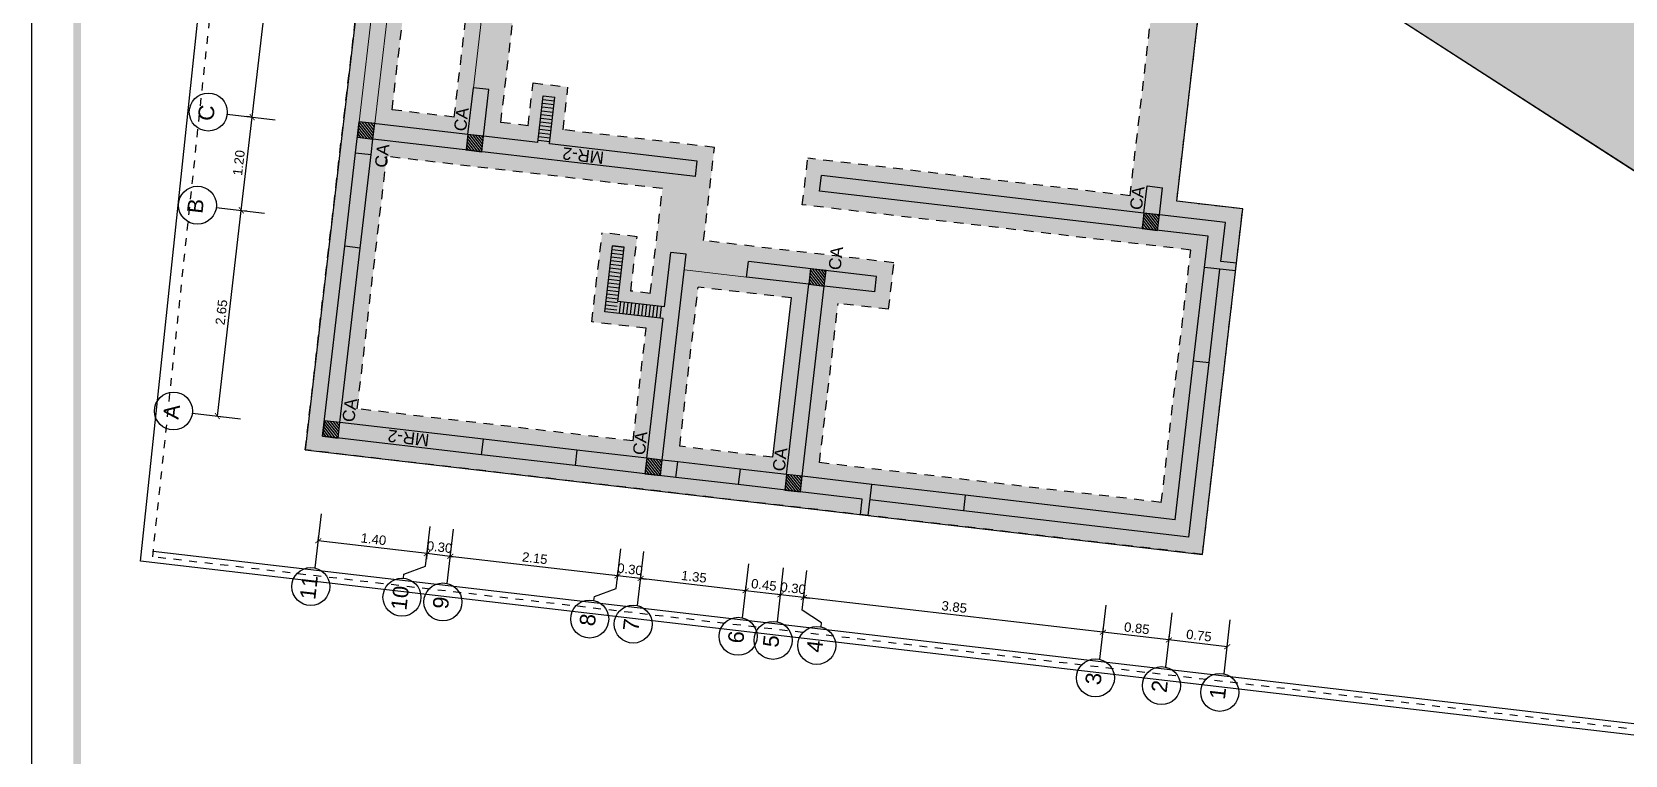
# Model space of a CAD drawing. Header units: feet. Extents: x 317 to 512, y -141 to 162.
# Drawn here: x 387.59 to 407.96, y 126.73 to 135.99 of the extents above; entities that cross this region are included whole.
import ezdxf
from ezdxf.enums import TextEntityAlignment as Align

# ---------------------------------------------------------------- set-up
doc = ezdxf.new("R2010")
doc.units = ezdxf.units.FT
doc.header["$MEASUREMENT"] = 0
doc.linetypes.add('DASHDOT', pattern=[1, 0.5, -0.25, 0, -0.25])
doc.linetypes.add('HIDDEN', pattern=[0.375, 0.25, -0.125])
for name, color, linetype in [('00-ZAP_B6', 160, 'Continuous'), ('00-ZAP_B8', 22, 'Continuous'), ('CIMIENTO', 3, 'HIDDEN'), ('columna', 9, 'Continuous'), ('DIM', 10, 'Continuous'), ('MARCO', 1, 'Continuous'), ('MUROS', 7, 'Continuous'), ('PERT-VENT', 8, 'Continuous'), ('PISO', 8, 'Continuous'), ('relleno', 8, 'Continuous'), ('SOLAR', 7, 'DASHDOT'), ('TEXTOS', 3, 'Continuous'), ('TEXXT', 2, 'Continuous'), ('VENTANA', 8, 'Continuous')]:
    doc.layers.add(name, color=color, linetype=linetype)
for name, color, linetype, lineweight in [('A-GENM', 8, 'Continuous', 9), ('arq-pisos', 251, 'Continuous', 5), ('closet', 8, 'Continuous', 5)]:
    doc.layers.add(name, color=color, linetype=linetype, lineweight=lineweight)
doc.styles.add('DAMIAN', font='arial.ttf', dxfattribs={"height": 0.12})
doc.styles.get("Standard").update_dxf_attribs({"font": 'arial.ttf'})
doc.dimstyles.new('KEILY', dxfattribs={"dimtxt": 0.12, "dimasz": 0.07, "dimexe": 0.07, "dimexo": 0.25, "dimgap": 0.04, "dimtad": 1, "dimzin": 1, "dimdsep": 46, "dimtxsty": 'Standard', "dimblk": 'ARCHTICK', "dimcen": 2.5, "dimclrd": 256, "dimclre": 256, "dimclrt": 7, "dimazin": 0, "dimtfac": 1, "dimtix": 1, "dimtmove": 2, "dimatfit": 1, "dimfxl": 0.35, "dimfxlon": 1, "dimtolj": 1, "dimtzin": 1, "dimarcsym": 0})

# ---------------------------------------------------------------- blocks, each defined once
blk = doc.blocks.new('_ArchTick')
at = {"color": 0, "linetype": 'ByBlock', "const_width": 0.15}
blk.add_lwpolyline([(-0.5, -0.5), (0.5, 0.5)], dxfattribs=at)
blk = doc.blocks.new('*D366')
at = {"layer": 'DEFPOINTS', "color": 0, "transparency": 16777216}
for p in [(390.258, 133.703), (390.27, 133.702), (389.951, 131.071)]:
    blk.add_point(p, dxfattribs=at)
at = {"layer": 'DIM', "lineweight": -2, "transparency": 16777216}
for p, q in [((389.964, 131.07), (390.27, 133.702)), ((390.27, 133.702), (390.34, 133.694)), ((389.964, 131.07), (390.033, 131.062))]:
    blk.add_line(p, q, dxfattribs=at)
at = {"layer": 'DIM', "lineweight": -2, "transparency": 16777216, "xscale": 0.07, "yscale": 0.07, "zscale": 0.07}
for p, rotation in [((390.27, 133.702), 83.35701266037212), ((389.964, 131.07), 263.3570126603721)]:
    blk.add_blockref('_ArchTick', p, dxfattribs=dict(at, rotation=rotation))
at = {"layer": 'DIM', "color": 7, "transparency": 16777216, "insert": (390.016, 132.398), "char_height": 0.12, "attachment_point": 5, "rotation": 83.357}
blk.add_mtext('\\A1;2.65', dxfattribs=at)
blk = doc.blocks.new('*D367')
at = {"layer": 'DEFPOINTS', "color": 0, "transparency": 16777216}
for p in [(390.409, 134.894), (390.409, 134.894), (390.258, 133.703)]:
    blk.add_point(p, dxfattribs=at)
at = {"layer": 'DIM', "lineweight": -2, "transparency": 16777216}
for p, q in [((390.27, 133.702), (390.409, 134.894)), ((390.409, 134.894), (390.34, 134.902)), ((390.27, 133.702), (390.34, 133.694))]:
    blk.add_line(p, q, dxfattribs=at)
at = {"layer": 'DIM', "lineweight": -2, "transparency": 16777216, "xscale": 0.07, "yscale": 0.07, "zscale": 0.07}
for p, rotation in [((390.409, 134.894), 83.35701266037212), ((390.27, 133.702), 263.3570126603721)]:
    blk.add_blockref('_ArchTick', p, dxfattribs=dict(at, rotation=rotation))
at = {"layer": 'DIM', "color": 7, "transparency": 16777216, "insert": (390.239, 134.31), "char_height": 0.12, "attachment_point": 5, "rotation": 83.357}
blk.add_mtext('\\A1;1.20', dxfattribs=at)
blk = doc.blocks.new('*D368')
at = {"layer": 'DEFPOINTS', "color": 0, "transparency": 16777216}
for p in [(390.779, 138.072), (390.779, 138.072), (390.409, 134.894)]:
    blk.add_point(p, dxfattribs=at)
at = {"layer": 'DIM', "lineweight": -2, "transparency": 16777216}
for p, q in [((390.409, 134.894), (390.779, 138.072)), ((390.779, 138.072), (390.71, 138.081)), ((390.409, 134.894), (390.34, 134.902))]:
    blk.add_line(p, q, dxfattribs=at)
at = {"layer": 'DIM', "lineweight": -2, "transparency": 16777216, "xscale": 0.07, "yscale": 0.07, "zscale": 0.07}
for p, rotation in [((390.779, 138.072), 83.35701266037212), ((390.409, 134.894), 263.3570126603721)]:
    blk.add_blockref('_ArchTick', p, dxfattribs=dict(at, rotation=rotation))
at = {"layer": 'DIM', "color": 7, "transparency": 16777216, "insert": (390.494, 136.495), "char_height": 0.12, "attachment_point": 5, "rotation": 83.357}
blk.add_mtext('\\A1;3.20', dxfattribs=at)
blk = doc.blocks.new('*D376')
at = {"layer": 'DEFPOINTS', "color": 0, "transparency": 16777216}
for p in [(402.13, 128.206), (402.13, 128.206), (402.875, 128.119)]:
    blk.add_point(p, dxfattribs=at)
at = {"layer": 'DIM', "lineweight": -2, "transparency": 16777216}
for p, q in [((402.13, 128.206), (402.138, 128.276)), ((402.875, 128.119), (402.13, 128.206)), ((402.875, 128.119), (402.883, 128.189))]:
    blk.add_line(p, q, dxfattribs=at)
at = {"layer": 'DIM', "lineweight": -2, "transparency": 16777216, "xscale": 0.07, "yscale": 0.07, "zscale": 0.07}
for p, rotation in [((402.13, 128.206), 173.3570126603723), ((402.875, 128.119), 353.3570126603723)]:
    blk.add_blockref('_ArchTick', p, dxfattribs=dict(at, rotation=rotation))
at = {"layer": 'DIM', "color": 7, "transparency": 16777216, "insert": (402.514, 128.263), "char_height": 0.12, "attachment_point": 5, "rotation": 353.357}
blk.add_mtext('\\A1;0.75', dxfattribs=at)
blk = doc.blocks.new('*D377')
at = {"layer": 'DEFPOINTS', "color": 0, "transparency": 16777216}
for p in [(401.286, 128.304), (401.286, 128.304), (402.13, 128.206)]:
    blk.add_point(p, dxfattribs=at)
at = {"layer": 'DIM', "lineweight": -2, "transparency": 16777216}
for p, q in [((401.286, 128.304), (401.294, 128.374)), ((402.13, 128.206), (401.286, 128.304)), ((402.13, 128.206), (402.138, 128.276))]:
    blk.add_line(p, q, dxfattribs=at)
at = {"layer": 'DIM', "lineweight": -2, "transparency": 16777216, "xscale": 0.07, "yscale": 0.07, "zscale": 0.07}
for p, rotation in [((401.286, 128.304), 173.3570126603723), ((402.13, 128.206), 353.3570126603723)]:
    blk.add_blockref('_ArchTick', p, dxfattribs=dict(at, rotation=rotation))
at = {"layer": 'DIM', "color": 7, "transparency": 16777216, "insert": (401.72, 128.356), "char_height": 0.12, "attachment_point": 5, "rotation": 353.357}
blk.add_mtext('\\A1;0.85', dxfattribs=at)
blk = doc.blocks.new('*D362')
at = {"layer": 'DEFPOINTS', "color": 0, "transparency": 16777216}
for p in [(397.462, 128.75), (397.462, 128.75), (401.275, 128.212)]:
    blk.add_point(p, dxfattribs=at)
at = {"layer": 'DIM', "lineweight": -2, "transparency": 16777216}
for p, q in [((397.462, 128.75), (397.47, 128.819)), ((401.286, 128.304), (397.462, 128.75)), ((401.286, 128.304), (401.294, 128.374))]:
    blk.add_line(p, q, dxfattribs=at)
at = {"layer": 'DIM', "lineweight": -2, "transparency": 16777216, "xscale": 0.07, "yscale": 0.07, "zscale": 0.07}
for p, rotation in [((397.462, 128.75), 173.3570126603723), ((401.286, 128.304), 353.3570126603723)]:
    blk.add_blockref('_ArchTick', p, dxfattribs=dict(at, rotation=rotation))
at = {"layer": 'DIM', "color": 7, "transparency": 16777216, "insert": (399.386, 128.628), "char_height": 0.12, "attachment_point": 5, "rotation": 353.357}
blk.add_mtext('\\A1;3.85', dxfattribs=at)
blk = doc.blocks.new('*D363')
at = {"layer": 'DEFPOINTS', "color": 0, "transparency": 16777216}
for p in [(397.164, 128.784), (397.462, 128.75), (397.153, 128.692)]:
    blk.add_point(p, dxfattribs=at)
at = {"layer": 'DIM', "lineweight": -2, "transparency": 16777216}
for p, q in [((397.164, 128.784), (397.094, 128.793)), ((397.164, 128.784), (397.172, 128.854)), ((397.462, 128.75), (397.164, 128.784)), ((397.462, 128.75), (397.47, 128.819)), ((397.462, 128.75), (397.531, 128.742))]:
    blk.add_line(p, q, dxfattribs=at)
at = {"layer": 'DIM', "lineweight": -2, "transparency": 16777216, "xscale": 0.07, "yscale": 0.07, "zscale": 0.07}
for p, rotation in [((397.164, 128.784), 353.3570126603723), ((397.462, 128.75), 173.3570126603723)]:
    blk.add_blockref('_ArchTick', p, dxfattribs=dict(at, rotation=rotation))
at = {"layer": 'DIM', "color": 7, "transparency": 16777216, "insert": (397.325, 128.868), "char_height": 0.12, "attachment_point": 5, "rotation": 353.357}
blk.add_mtext('\\A1;0.30', dxfattribs=at)
blk = doc.blocks.new('*D378')
at = {"layer": 'DEFPOINTS', "color": 0, "transparency": 16777216}
for p in [(396.717, 128.836), (396.717, 128.836), (397.164, 128.784)]:
    blk.add_point(p, dxfattribs=at)
at = {"layer": 'DIM', "lineweight": -2, "transparency": 16777216}
for p, q in [((396.717, 128.836), (396.725, 128.906)), ((397.164, 128.784), (396.717, 128.836)), ((397.164, 128.784), (397.172, 128.854))]:
    blk.add_line(p, q, dxfattribs=at)
at = {"layer": 'DIM', "lineweight": -2, "transparency": 16777216, "xscale": 0.07, "yscale": 0.07, "zscale": 0.07}
for p, rotation in [((396.717, 128.836), 173.3570126603723), ((397.164, 128.784), 353.3570126603723)]:
    blk.add_blockref('_ArchTick', p, dxfattribs=dict(at, rotation=rotation))
at = {"layer": 'DIM', "color": 7, "transparency": 16777216, "insert": (396.952, 128.911), "char_height": 0.12, "attachment_point": 5, "rotation": 353.357}
blk.add_mtext('\\A1;0.45', dxfattribs=at)
blk = doc.blocks.new('*D379')
at = {"layer": 'DEFPOINTS', "color": 0, "transparency": 16777216}
for p in [(395.376, 128.993), (395.376, 128.993), (396.717, 128.836)]:
    blk.add_point(p, dxfattribs=at)
at = {"layer": 'DIM', "lineweight": -2, "transparency": 16777216}
for p, q in [((395.376, 128.993), (395.384, 129.062)), ((396.717, 128.836), (395.376, 128.993)), ((396.717, 128.836), (396.725, 128.906))]:
    blk.add_line(p, q, dxfattribs=at)
at = {"layer": 'DIM', "lineweight": -2, "transparency": 16777216, "xscale": 0.07, "yscale": 0.07, "zscale": 0.07}
for p, rotation in [((395.376, 128.993), 173.3570126603723), ((396.717, 128.836), 353.3570126603723)]:
    blk.add_blockref('_ArchTick', p, dxfattribs=dict(at, rotation=rotation))
at = {"layer": 'DIM', "color": 7, "transparency": 16777216, "insert": (396.058, 129.015), "char_height": 0.12, "attachment_point": 5, "rotation": 353.357}
blk.add_mtext('\\A1;1.35', dxfattribs=at)
blk = doc.blocks.new('*D380')
at = {"layer": 'DEFPOINTS', "color": 0, "transparency": 16777216}
for p in [(395.08, 129.027), (395.091, 129.119), (395.376, 128.993)]:
    blk.add_point(p, dxfattribs=at)
at = {"layer": 'DIM', "lineweight": -2, "transparency": 16777216}
for p, q in [((395.08, 129.027), (395.011, 129.035)), ((395.08, 129.027), (395.072, 128.958)), ((395.376, 128.993), (395.08, 129.027)), ((395.376, 128.993), (395.384, 129.062)), ((395.376, 128.993), (395.445, 128.985))]:
    blk.add_line(p, q, dxfattribs=at)
at = {"layer": 'DIM', "lineweight": -2, "transparency": 16777216, "xscale": 0.07, "yscale": 0.07, "zscale": 0.07}
for p, rotation in [((395.08, 129.027), 353.3570126603723), ((395.376, 128.993), 173.3570126603723)]:
    blk.add_blockref('_ArchTick', p, dxfattribs=dict(at, rotation=rotation))
at = {"layer": 'DIM', "color": 7, "transparency": 16777216, "insert": (395.24, 129.11), "char_height": 0.12, "attachment_point": 5, "rotation": 353.357}
blk.add_mtext('\\A1;0.30', dxfattribs=at)
blk = doc.blocks.new('*D364')
at = {"layer": 'DEFPOINTS', "color": 0, "transparency": 16777216}
for p in [(392.932, 129.184), (392.942, 129.276), (395.08, 129.027)]:
    blk.add_point(p, dxfattribs=at)
at = {"layer": 'DIM', "lineweight": -2, "transparency": 16777216}
for p, q in [((392.942, 129.276), (392.95, 129.346)), ((395.08, 129.027), (392.942, 129.276)), ((395.08, 129.027), (395.088, 129.097))]:
    blk.add_line(p, q, dxfattribs=at)
at = {"layer": 'DIM', "lineweight": -2, "transparency": 16777216, "xscale": 0.07, "yscale": 0.07, "zscale": 0.07}
for p, rotation in [((392.942, 129.276), 173.3570126603723), ((395.08, 129.027), 353.3570126603723)]:
    blk.add_blockref('_ArchTick', p, dxfattribs=dict(at, rotation=rotation))
at = {"layer": 'DIM', "color": 7, "transparency": 16777216, "insert": (394.023, 129.252), "char_height": 0.12, "attachment_point": 5, "rotation": 353.357}
blk.add_mtext('\\A1;2.15', dxfattribs=at)
blk = doc.blocks.new('*D381')
at = {"layer": 'DEFPOINTS', "color": 0, "transparency": 16777216}
for p in [(392.655, 129.403), (392.644, 129.311), (392.942, 129.276)]:
    blk.add_point(p, dxfattribs=at)
at = {"layer": 'DIM', "lineweight": -2, "transparency": 16777216}
for p, q in [((392.644, 129.311), (392.575, 129.319)), ((392.644, 129.311), (392.636, 129.241)), ((392.942, 129.276), (392.644, 129.311)), ((392.942, 129.276), (392.95, 129.346)), ((392.942, 129.276), (393.012, 129.268))]:
    blk.add_line(p, q, dxfattribs=at)
at = {"layer": 'DIM', "lineweight": -2, "transparency": 16777216, "xscale": 0.07, "yscale": 0.07, "zscale": 0.07}
for p, rotation in [((392.644, 129.311), 353.3570126603723), ((392.942, 129.276), 173.3570126603723)]:
    blk.add_blockref('_ArchTick', p, dxfattribs=dict(at, rotation=rotation))
at = {"layer": 'DIM', "color": 7, "transparency": 16777216, "insert": (392.805, 129.394), "char_height": 0.12, "attachment_point": 5, "rotation": 353.357}
blk.add_mtext('\\A1;0.30', dxfattribs=at)
blk = doc.blocks.new('*D365')
at = {"layer": 'DEFPOINTS', "color": 0, "transparency": 16777216}
for p in [(391.243, 129.383), (391.254, 129.475), (392.645, 129.313)]:
    blk.add_point(p, dxfattribs=at)
at = {"layer": 'DIM', "lineweight": -2, "transparency": 16777216}
for p, q in [((391.254, 129.475), (391.262, 129.545)), ((392.645, 129.313), (391.254, 129.475)), ((392.645, 129.313), (392.653, 129.383))]:
    blk.add_line(p, q, dxfattribs=at)
at = {"layer": 'DIM', "lineweight": -2, "transparency": 16777216, "xscale": 0.07, "yscale": 0.07, "zscale": 0.07}
for p, rotation in [((391.254, 129.475), 173.3570126603723), ((392.645, 129.313), 353.3570126603723)]:
    blk.add_blockref('_ArchTick', p, dxfattribs=dict(at, rotation=rotation))
at = {"layer": 'DIM', "color": 7, "transparency": 16777216, "insert": (391.961, 129.495), "char_height": 0.12, "attachment_point": 5, "rotation": 353.357}
blk.add_mtext('\\A1;1.40', dxfattribs=at)
blk = doc.blocks.new('A$C012446DC')
at = {"layer": 'PISO'}
h = blk.add_hatch(dxfattribs=at)
h.set_pattern_fill('ANSI31', color=256, scale=0.008571, angle=180)
h.set_pattern_definition([(225, (206536.064322, 1154820.960068), (0.0192434059784, -0.0192434059784), [])])
h.paths.add_polyline_path([(0, 0), (0.2, 0), (0.2, 0.2), (0, 0.2)])
at = {"layer": 'columna'}
blk.add_lwpolyline([(0.2, 0.2), (0, 0.2), (0, 0), (0.2, 0)], close=True, dxfattribs=at)

msp = doc.modelspace()

# ---------------------------------------------------------------- hatches: boundary and pattern name
at = {"layer": 'arq-pisos'}
h = msp.add_hatch(dxfattribs=at)
h.set_pattern_fill('AR-HBONE', color=256, scale=0.06, angle=90)
h.set_pattern_definition([(135, (190.11292, 445.85432), (-0.33941125, 5e-17), [0.72, -0.24]), (225, (189.94322, 446.02402), (-0.33941125, 5e-17), [0.72, -0.24])])
edge = h.paths.add_edge_path()
edge.add_line((436.89042, 145.51566), (437.15235, 146.3243))
edge.add_line((437.15235, 146.3243), (435.6094, 146.82393))
edge.add_line((435.6094, 146.82393), (431.25436, 133.37497))
edge.add_arc((430.30299, 133.68304), 1, 270.073679, 342.057013, ccw=False)
edge.add_line((430.30428, 132.68304), (420.49869, 132.67043))
edge.add_line((420.49869, 132.67043), (420.49869, 135.83985))
edge.add_line((420.49869, 135.83985), (418.49461, 135.83728))
edge.add_line((418.49461, 135.83728), (418.49869, 132.66642))
edge.add_line((418.49869, 132.66642), (413.78545, 132.66036))
edge.add_line((413.78545, 132.66036), (404.22432, 138.83826))
edge.add_line((404.22432, 138.83826), (403.99295, 136.85169))
edge.add_line((403.99295, 136.85169), (412.55467, 131.31955))
edge.add_arc((413.09739, 132.15947), 1, 237.131581, 270.073679)
edge.add_line((413.09867, 131.15947), (413.78738, 131.15892))
edge.add_line((413.78738, 131.15892), (420.96403, 131.16814))
edge.add_line((420.96403, 131.16814), (420.96403, 131.16959))
edge.add_line((420.96403, 131.16959), (429.46012, 131.18051))
edge.add_line((429.46012, 131.18051), (429.64726, 130.03659))
edge.add_arc((430.63414, 130.19804), 1, 189.290924, 252.057013)
edge.add_line((430.32607, 129.24668), (449.36412, 123.08178))
edge.add_line((449.36412, 123.08178), (449.67219, 124.03314))
edge.add_line((449.67219, 124.03314), (431.21064, 130.01136))
edge.add_line((431.21064, 130.01136), (436.2938, 145.70886))
edge.add_line((436.2938, 145.70886), (436.89042, 145.51566))
h.paths.add_polyline_path([(439.90701, 145.43228), (439.64508, 144.62365), (440.8629, 144.22929), (442.39305, 148.98941), (442.02526, 149.10851), (441.53883, 149.11057), (440.3059, 145.30311)])
at = {"layer": 'relleno'}
h = msp.add_hatch(dxfattribs=at)
h.set_pattern_fill('ANSI31', color=256, scale=0.015, angle=128.357013, style=0)
h.set_pattern_definition([(173.3570127, (706.35833, -1685.445117), (-0.0055093751, -0.0473052578), [])])
h.paths.add_polyline_path([(394.13088, 135.15862), (394.06223, 134.56917), (394.21122, 134.55182), (394.27987, 135.14127)])
h = msp.add_hatch(dxfattribs=at)
h.set_pattern_fill('ANSI31', color=256, scale=0.015, angle=128.357013, style=0)
h.set_pattern_definition([(173.3570127, (707.23693, -1687.409947), (-0.0055093751, -0.0473052578), [])])
h.paths.add_polyline_path([(395.01544, 133.25005), (394.91536, 132.40596), (395.06552, 132.38847), (395.1656, 133.23256)])
h = msp.add_hatch(dxfattribs=at)
h.set_pattern_fill('ANSI31', color=256, scale=0.015, angle=38.357013, style=0)
h.set_pattern_definition([(83.3570127, (-1424.73159, -179.78191), (-0.0473052578, 0.0055093751), [])])
h.paths.add_polyline_path([(395.67517, 132.46907), (395.08431, 132.53966), (395.06683, 132.3895), (395.65768, 132.31891)])

# ---------------------------------------------------------------- linework, layer by layer
msp.add_lwpolyline([(404.58426, 146.68329), (396.93828, 147.57377), (396.8631, 146.92819), (393.03662, 147.37383), (391.08737, 130.63691), (402.55982, 129.30078), (403.07461, 133.7209), (402.23031, 133.81924), (402.53109, 136.40178), (404.12035, 136.21669), (404.51367, 139.59386), (402.92441, 139.77895), (403.22518, 142.3615), (404.06948, 142.26317)], close=True)
at = {"layer": '00-ZAP_B6', "const_width": 0.45}
for points in [[(394.22349, 135.30546), (394.15986, 134.75915)], [(395.10788, 133.3903), (394.97484, 132.24802)], [(395.22436, 132.44548), (395.47268, 132.41656)]]:
    msp.add_lwpolyline(points, dxfattribs=at)
at = {"layer": '00-ZAP_B8', "const_width": 0.6}
for points in [[(393.2652, 146.74316), (391.45476, 131.19818)], [(393.59151, 137.44292), (393.29074, 134.86038)], [(402.2331, 136.43648), (401.93233, 133.85394)], [(392.16342, 134.68964), (396.28556, 134.20956)], [(395.95287, 133.94628), (395.5769, 130.7181)], [(397.4775, 134.07074), (403.0399, 133.42292)], [(402.70721, 133.15964), (402.33124, 129.93146)], [(396.14674, 133.01762), (398.58029, 132.73419)], [(397.60196, 132.54611), (397.36481, 130.50987)], [(391.12207, 130.9349), (402.59453, 129.59877)]]:
    msp.add_lwpolyline(points, dxfattribs=at)
at = {"layer": 'A-GENM'}
for p, q in [((391.77767, 134.83524), (392.12472, 137.8151)), ((391.97633, 134.81211), (392.32338, 137.79197))]:
    msp.add_line(p, q, dxfattribs=at)
at = {"layer": 'A-GENM', "extrusion": (7.74729e-15, 7.31823e-14, -1)}
msp.add_line((403.99295, 136.85169), (412.55467, 131.31955), dxfattribs=at)
at = {"layer": 'CIMIENTO', "ltscale": 0.5}
for p, q in [((391.08737, 130.63691), (393.03662, 147.37383)), ((392.19812, 134.98763), (392.4989, 137.57017)), ((392.99275, 134.89508), (393.29353, 137.47763)), ((393.58872, 134.82567), (393.8895, 137.40822)), ((401.63434, 133.88864), (401.93512, 136.47119)), ((402.23031, 133.81924), (402.53109, 136.40178)), ((393.93637, 134.78518), (394, 135.33149)), ((394, 135.33149), (394.44698, 135.27943)), ((394.38335, 134.73313), (394.44698, 135.27943)), ((392.99275, 134.89508), (392.19812, 134.98763)), ((393.93637, 134.78518), (393.58872, 134.82567)), ((396.32026, 134.50755), (394.38335, 134.73313)), ((396.18144, 133.3156), (396.32026, 134.50755)), ((391.75275, 131.16348), (392.12871, 134.39166)), ((395.65488, 133.98098), (392.12871, 134.39166)), ((397.4428, 133.77275), (397.51221, 134.36873)), ((401.63434, 133.88864), (397.51221, 134.36873)), ((395.49871, 132.64005), (395.65488, 133.98098)), ((402.40923, 133.19434), (397.4428, 133.77275)), ((403.07461, 133.7209), (402.23031, 133.81924)), ((402.55982, 129.30078), (403.07461, 133.7209)), ((394.75135, 132.27405), (394.88439, 133.41632)), ((395.33137, 133.36427), (394.88439, 133.41632)), ((395.25039, 132.66897), (395.33137, 133.36427)), ((398.61499, 133.03218), (396.18144, 133.3156)), ((398.54558, 132.43621), (398.61499, 133.03218)), ((402.03326, 129.96616), (402.40923, 133.19434)), ((402.40923, 133.19434), (402.36448, 133.19955)), ((395.49871, 132.64005), (395.25039, 132.66897)), ((395.87488, 130.68339), (396.11203, 132.71963)), ((397.30398, 132.58081), (396.11203, 132.71963)), ((397.6628, 130.47516), (397.89995, 132.5114)), ((398.54558, 132.43621), (397.89995, 132.5114)), ((395.44665, 132.19307), (394.75135, 132.27405)), ((395.27891, 130.7528), (395.44665, 132.19307)), ((395.27891, 130.7528), (391.75275, 131.16348)), ((402.55982, 129.30078), (391.08737, 130.63691)), ((397.06683, 130.54457), (395.87488, 130.68339)), ((402.03326, 129.96616), (397.6628, 130.47516))]:
    msp.add_line(p, q, dxfattribs=at)
at = {"layer": 'closet'}
for p, q in [((393.23768, 135.26926), (393.35337, 136.26255)), ((396.73114, 132.84888), (395.93651, 132.94142))]:
    msp.add_line(p, q, dxfattribs=at)
at = {"layer": 'DIM'}
msp.add_lwpolyline([(437.15235, 146.3243), (435.6094, 146.82393), (431.25436, 133.37497, -0.3248393), (430.30428, 132.68304), (420.49869, 132.67043), (420.49869, 135.83985), (418.49461, 135.83728), (418.49869, 132.66642), (413.78545, 132.66036), (404.22432, 138.83826), (403.99295, 136.85169), (412.55467, 131.31955, 0.14473515), (413.09867, 131.15947), (413.78738, 131.15892), (413.79214, 127.45892), (420.96879, 127.46815), (420.96403, 131.16959), (429.46012, 131.18051), (429.64726, 130.03659, 0.28092767), (430.32607, 129.24668), (449.36412, 123.08178), (449.67219, 124.03314)], format="xyb", dxfattribs=at)
at = {"layer": 'MARCO'}
msp.add_lwpolyline([(387.59222, 162.3674), (473.59652, 162.3674), (473.59652, 106.3646), (387.59222, 106.3646)], close=True, dxfattribs=at)
at = {"layer": 'MARCO', "const_width": 0.1}
msp.add_lwpolyline([(464.03275, 161.78866), (388.17096, 161.78866), (388.17096, 106.94333), (464.03275, 106.94333)], close=True, dxfattribs=at)
at = {"layer": 'MUROS'}
for p, q in [((393.16827, 134.67329), (393.23768, 135.26926)), ((393.43634, 135.24612), (393.23768, 135.26926)), ((393.36693, 134.65015), (393.43634, 135.24612)), ((394.06223, 134.56917), (394.13164, 135.16515)), ((394.13164, 135.16515), (394.28063, 135.14779)), ((394.21122, 134.55182), (394.28063, 135.14779)), ((391.7314, 134.43793), (391.77767, 134.83524)), ((393.16827, 134.67329), (391.77767, 134.83524)), ((391.93006, 134.41479), (391.95319, 134.61345)), ((396.07533, 134.13337), (391.95319, 134.61345)), ((394.06223, 134.56917), (393.36693, 134.65015)), ((396.09847, 134.33202), (394.21122, 134.55182)), ((396.07533, 134.13337), (396.09847, 134.33202)), ((397.66459, 133.94828), (397.68773, 134.14693)), ((401.80986, 133.66685), (397.68773, 134.14693)), ((402.63102, 133.36986), (397.66459, 133.94828)), ((401.80986, 133.66685), (401.85035, 134.0145)), ((401.85035, 134.0145), (402.04901, 133.99136)), ((402.00852, 133.64371), (402.04901, 133.99136)), ((402.85281, 133.54538), (402.00852, 133.64371)), ((402.79497, 133.04874), (402.85281, 133.54538)), ((391.30916, 130.81243), (391.59221, 133.2428)), ((391.30916, 130.81243), (391.59221, 133.2428)), ((394.9177, 132.40569), (395.01603, 133.24998)), ((395.16502, 133.23263), (395.01603, 133.24998)), ((395.08404, 132.53733), (395.16502, 133.23263)), ((402.58475, 132.97255), (402.63102, 133.36986)), ((391.53095, 130.98795), (391.79087, 133.21967)), ((395.65309, 130.50787), (395.95965, 133.14008)), ((395.68001, 132.46792), (395.76099, 133.16322)), ((395.95965, 133.14008), (395.76099, 133.16322)), ((396.73114, 132.84888), (396.75428, 133.04754)), ((398.3932, 132.85666), (396.75428, 133.04754)), ((402.98206, 132.92628), (402.99363, 133.0256)), ((397.52577, 132.75633), (396.73114, 132.84888)), ((398.37006, 132.658), (398.3932, 132.85666)), ((397.24235, 130.32278), (397.52577, 132.75633)), ((397.44101, 130.29964), (397.72443, 132.7332)), ((398.37006, 132.658), (397.72443, 132.7332)), ((395.68001, 132.46792), (395.08404, 132.53733)), ((397.06683, 130.54457), (397.30398, 132.58081)), ((395.66266, 132.31892), (394.9177, 132.40569)), ((395.45443, 130.53101), (395.66266, 132.31892)), ((402.20878, 129.74437), (402.44556, 131.77742)), ((402.3843, 129.52257), (402.64422, 131.75429)), ((393.36535, 130.77431), (391.53095, 130.98795)), ((393.34221, 130.57566), (391.30916, 130.81243)), ((395.45443, 130.53101), (394.56048, 130.63512)), ((395.82702, 130.28626), (394.53734, 130.43647)), ((395.85016, 130.48492), (395.65309, 130.50787)), ((397.24235, 130.32278), (396.64797, 130.392)), ((398.20897, 130.00885), (396.62483, 130.19335)), ((398.33144, 130.19594), (397.44101, 130.29964)), ((402.20878, 129.74437), (399.52657, 130.05675)), ((398.28517, 129.79863), (398.18584, 129.81019)), ((402.3843, 129.52257), (399.50343, 129.85809))]:
    msp.add_line(p, q, dxfattribs=at)
at = {"layer": 'MUROS', "extrusion": (2.12867e-15, 1.04796e-15, -1)}
for p, q in [((391.7314, 134.43793), (391.93006, 134.41479)), ((391.79087, 133.21967), (391.59221, 133.2428))]:
    msp.add_line(p, q, dxfattribs=at)
at = {"layer": 'MUROS', "extrusion": (2.12158e-15, 1.04878e-15, -1)}
for p, q in [((402.99363, 133.0256), (402.79497, 133.04874)), ((402.98206, 132.92628), (402.58475, 132.97255)), ((402.44556, 131.77742), (402.64422, 131.75429)), ((402.44556, 131.77742), (402.64422, 131.75429))]:
    msp.add_line(p, q, dxfattribs=at)
at = {"layer": 'MUROS', "extrusion": (1.58089e-15, 1.73202e-15, -1)}
for p, q in [((393.34221, 130.57566), (393.36535, 130.77431)), ((394.56048, 130.63512), (394.53734, 130.43647)), ((395.82702, 130.28626), (395.85016, 130.48492)), ((396.64797, 130.392), (396.62483, 130.19335)), ((398.28517, 129.79863), (398.33144, 130.19594)), ((398.18584, 129.81019), (398.20897, 130.00885)), ((399.52657, 130.05675), (399.50343, 129.85809)), ((399.52657, 130.05675), (399.50343, 129.85809))]:
    msp.add_line(p, q, dxfattribs=at)
at = {"layer": 'PERT-VENT', "extrusion": (1.0901e-16, 5.90281e-16, -1)}
for p, q in [((391.59221, 133.2428), (391.7314, 134.43793)), ((391.79087, 133.21967), (391.93006, 134.41479)), ((402.44556, 131.77742), (402.58475, 132.97255)), ((402.64422, 131.75429), (402.7834, 132.94941))]:
    msp.add_line(p, q, dxfattribs=at)
at = {"layer": 'PERT-VENT', "extrusion": (1.58089e-15, 1.73202e-15, -1)}
for p, q in [((394.56048, 130.63512), (393.36535, 130.77431)), ((394.53734, 130.43647), (393.34221, 130.57566)), ((396.64797, 130.392), (395.85016, 130.48492)), ((396.62483, 130.19335), (395.82702, 130.28626)), ((399.52657, 130.05675), (398.33144, 130.19594)), ((399.50343, 129.85809), (398.3083, 129.99728))]:
    msp.add_line(p, q, dxfattribs=at)
at = {"layer": 'SOLAR', "linetype": 'Continuous', "ltscale": 0.15}
msp.add_lwpolyline([(389.1448, 129.34395), (420.30491, 125.71491), (447.42413, 122.58048), (451.73722, 122.10992), (451.69003, 121.96418), (447.40738, 122.43141), (420.28768, 125.56591), (388.98001, 129.21213), (391.10533, 149.28833), (398.80027, 149.28927), (412.49018, 149.29094), (425.47055, 149.30764), (435.95994, 149.25705), (438.06979, 149.27326), (450.83056, 149.22657), (460.50849, 149.19679), (460.45996, 149.04694)], dxfattribs=at)
at = {"layer": 'SOLAR', "ltscale": 0.03}
msp.add_lwpolyline([(451.70033, 122.0385), (447.41575, 122.50595), (420.29629, 125.64041), (389.1369, 129.26937), (391.24029, 149.13834), (398.80029, 149.13927), (412.49029, 149.14094), (425.47028, 149.15763), (435.96016, 149.10704), (438.0701, 149.12326), (450.83001, 149.07657), (460.45996, 149.04694), (451.71692, 122.04724)], dxfattribs=at)
at = {"layer": 'VENTANA'}
for p, q in [((390.08959, 134.93117), (390.70338, 134.85968)), ((389.95078, 133.73922), (390.56456, 133.66774)), ((389.64422, 131.10702), (390.258, 131.03553)), ((391.21357, 129.12725), (391.29404, 129.81821)), ((392.6256, 129.14925), (392.68464, 129.65626)), ((392.90216, 128.93059), (392.98263, 129.62155)), ((395.06147, 128.86555), (395.12052, 129.37257)), ((395.33571, 128.64716), (395.41618, 129.33813)), ((396.67665, 128.49099), (396.75712, 129.18196)), ((392.34303, 128.99563), (392.349, 129.04687)), ((392.349, 129.04687), (392.6256, 129.14925)), ((397.12362, 128.43894), (397.2041, 129.1299)), ((397.44303, 128.58819), (397.50208, 129.0952)), ((394.77891, 128.71194), (394.78488, 128.76318)), ((394.78488, 128.76318), (395.06147, 128.86555)), ((397.6887, 128.42499), (397.44303, 128.58819)), ((401.24576, 127.95885), (401.32623, 128.64982)), ((402.09006, 127.86052), (402.17053, 128.55149)), ((397.68273, 128.37374), (397.6887, 128.42499)), ((402.83502, 127.77376), (402.91549, 128.46473))]:
    msp.add_line(p, q, dxfattribs=at)
for centre in [(389.84834, 134.95927), (389.70952, 133.76732), (389.40296, 131.13511), (391.15887, 128.88918), (392.32399, 128.75349), (392.84746, 128.69252), (394.72421, 128.47387), (395.28101, 128.4091), (396.62195, 128.25293), (397.06893, 128.20087), (397.62803, 128.13568), (401.19106, 127.72079), (402.03536, 127.62246), (402.78032, 127.5357)]:
    msp.add_circle(centre, 0.24289, dxfattribs=at)

# ---------------------------------------------------------------- block references
at = {"rotation": 83.35701266037229}
for p in [(391.95319, 134.61344), (393.34379, 134.45149), (401.98538, 133.44505), (397.72443, 132.73319), (391.50782, 130.78929), (395.62995, 130.30921), (397.41787, 130.10098)]:
    msp.add_blockref('A$C012446DC', p, dxfattribs=at)

# ---------------------------------------------------------------- texts
at = {"layer": 'TEXTOS', "linetype": 'Continuous', "ltscale": 0.9}
for s, rotation, p in [('CA', 83.357013, (393.14242, 134.70652)), ('CA', 83.357013, (392.12948, 134.24136)), ('MR-2', 173.357013, (394.91463, 134.44822)), ('CA', 83.357013, (401.78401, 133.70008)), ('CA', 83.357013, (397.93125, 132.93042)), ('CA', 83.357013, (391.71463, 130.98652)), ('MR-2', 173.357013, (392.68073, 130.83599)), ('CA', 83.357013, (395.42858, 130.56424)), ('CA', 83.357013, (397.2165, 130.35601))]:
    msp.add_text(s, height=0.156, rotation=rotation, dxfattribs=at).set_placement(p)
at = {"layer": 'TEXXT', "style": 'DAMIAN'}
for s, p in [('C', (389.922, 134.93797)), ('B', (389.78318, 133.74603)), ('A', (389.47662, 131.11382)), ('11', (391.23254, 128.86789)), ('10', (392.39765, 128.73219)), ('9', (392.92112, 128.67123)), ('8', (394.79787, 128.45258)), ('7', (395.35467, 128.3878)), ('6', (396.69561, 128.23163)), ('5', (397.14259, 128.17958)), ('4', (397.7017, 128.11438)), ('3', (401.26473, 127.69949)), ('2', (402.10902, 127.60116)), ('1', (402.85398, 127.5144))]:
    msp.add_text(s, height=0.19968, rotation=83.357013, dxfattribs=at).set_placement(p, align=Align.CENTER)

# ---------------------------------------------------------------- dimensions: what is measured, and where the dimension line sits
at = {"layer": 'DIM'}
for base, p1, p2, angle, picture, middle in [((390.77923, 138.07248), (390.40905, 134.89396), (390.77923, 138.07248), 83.357013, '*D368', (390.49351, 136.49494)), ((390.40905, 134.89396), (390.25767, 133.70348), (390.40905, 134.89396), 83.357013, '*D367', (390.23905, 134.30971)), ((390.27023, 133.70202), (389.95111, 131.07127), (390.25767, 133.70348), 83.357013, '*D366', (390.01636, 132.39763)), ((391.2541, 129.47529), (392.64471, 129.31333), (391.24339, 129.38331), 173.357013, '*D365', (391.96112, 129.4949)), ((392.64441, 129.31077), (392.94239, 129.27607), (392.65512, 129.40275), 173.357013, '*D381', (392.80512, 129.39405)), ((392.94239, 129.27607), (395.08028, 129.02708), (392.93168, 129.18409), 173.357013, '*D364', (394.02305, 129.25216)), ((395.08028, 129.02708), (395.37595, 128.99265), (395.091, 129.11906), 173.357013, '*D380', (395.23983, 129.11049)), ((395.37595, 128.99265), (396.71688, 128.83648), (395.37595, 128.99265), 173.357013, '*D379', (396.05813, 129.01519)), ((396.71688, 128.83648), (397.16386, 128.78442), (396.71688, 128.83648), 173.357013, '*D378', (396.95209, 128.91104)), ((397.16386, 128.78442), (397.46185, 128.74971), (397.15315, 128.69244), 173.357013, '*D363', (397.32457, 128.8677)), ((397.46185, 128.74971), (401.27529, 128.21236), (397.46185, 128.74971), 173.357013, '*D362', (399.38564, 128.62766)), ((401.286, 128.30434), (402.13029, 128.20601), (401.286, 128.30434), 173.357013, '*D377', (401.71986, 128.35576)), ((402.13029, 128.20601), (402.87526, 128.11925), (402.13029, 128.20601), 173.357013, '*D376', (402.51449, 128.26322))]:
    dim = msp.add_linear_dim(base=base, p1=p1, p2=p2, angle=angle, dimstyle='KEILY', override={"dimfxl": 0.06}, dxfattribs=at)
    dim.commit()
    dim.dimension.update_dxf_attribs({"geometry": picture, "text_midpoint": middle})

doc.saveas('drawing.dxf')
